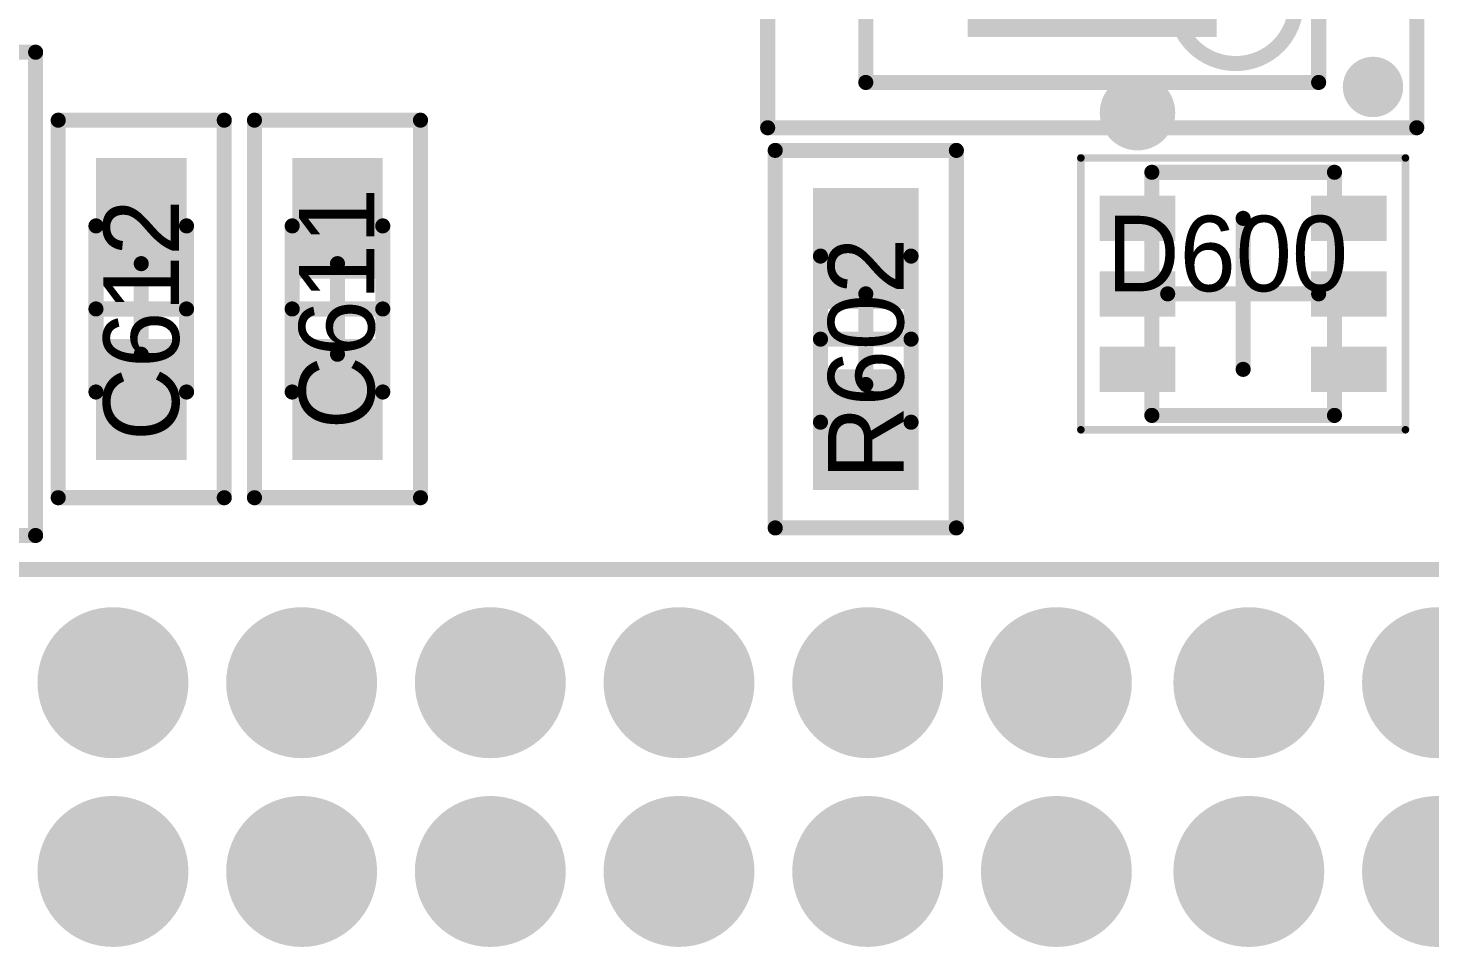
# Model space of a CAD drawing. Header units: millimetres. Extents: x 33.3 to 111.9, y 29.8 to 74.8.
# Drawn here: x 41.32 to 50.6, y 36.37 to 42.46 of the extents above; entities that cross this region are included whole.
import ezdxf

# ---------------------------------------------------------------- set-up
doc = ezdxf.new("R2010")
doc.units = ezdxf.units.MM
for name, color, linetype in [('BottomLayer', 5, 'Continuous'), ('Mechanical13', 56, 'Continuous'), ('Mechanical15', 56, 'Continuous'), ('Mechanical17', 56, 'Continuous'), ('MidLayer1', 16, 'Continuous'), ('MidLayer2', 76, 'Continuous'), ('MidLayer3', 90, 'Continuous'), ('MidLayer4', 156, 'Continuous'), ('MidLayer5', 130, 'Continuous'), ('MidLayer6', 216, 'Continuous'), ('MidLayer7', 6, 'Continuous'), ('MidLayer8', 54, 'Continuous'), ('PadHoleLayer', 156, 'Continuous'), ('TopLayer', 1, 'Continuous'), ('TopOverlay', 2, 'Continuous'), ('TopPaste', 8, 'Continuous')]:
    doc.layers.add(name, color=color, linetype=linetype)

# ---------------------------------------------------------------- blocks, each defined once
blk = doc.blocks.new('DFN8_3_3_0_5__N_10')
at = {"layer": 'Mechanical13', "const_width": 0.1}
for points in [[(1.5, 1.5), (-1.5, 1.5)], [(-1.5, 1.5), (-1.5, -1.5)], [(1.5, 1.5), (1.5, -1.5)], [(1.5, -1.5), (-1.5, -1.5)]]:
    blk.add_lwpolyline(points, dxfattribs=at)
at = {"layer": 'Mechanical13'}
for points, const_width in [([(-1.525, 1.5, 1), (-1.475, 1.5, 1)], 0.05), ([(-1.525, 1.5, 1), (-1.475, 1.5, 1)], 0.05), ([(1.475, 1.5, 1), (1.525, 1.5, 1)], 0.05), ([(1.475, 1.5, 1), (1.525, 1.5, 1)], 0.05), ([(-0.55, 0.975, 1), (-1.35, 0.975, 1)], 0.1), ([(-1.375, 0.975, 1), (-1.325, 0.975, 1)], 0.05), ([(-0.575, 0.975, 1), (-0.525, 0.975, 1)], 0.05), ([(-1.525, -1.5, 1), (-1.475, -1.5, 1)], 0.05), ([(-1.525, -1.5, 1), (-1.475, -1.5, 1)], 0.05), ([(1.475, -1.5, 1), (1.525, -1.5, 1)], 0.05), ([(1.475, -1.5, 1), (1.525, -1.5, 1)], 0.05)]:
    blk.add_lwpolyline(points, format="xyb", close=True, dxfattribs=dict(at, const_width=const_width))
at = {"layer": 'Mechanical15', "const_width": 0.1}
for points in [[(2.15, 1.8), (-2.15, 1.8)], [(-2.15, 1.8), (-2.15, -1.8)], [(2.15, 1.8), (2.15, -1.8)], [(2.15, -1.8), (-2.15, -1.8)]]:
    blk.add_lwpolyline(points, dxfattribs=at)
at = {"layer": 'Mechanical15', "const_width": 0.05}
for points in [[(-2.175, 1.8, 1), (-2.125, 1.8, 1)], [(-2.175, 1.8, 1), (-2.125, 1.8, 1)], [(2.125, 1.8, 1), (2.175, 1.8, 1)], [(2.125, 1.8, 1), (2.175, 1.8, 1)], [(-2.175, -1.8, 1), (-2.125, -1.8, 1)], [(-2.175, -1.8, 1), (-2.125, -1.8, 1)], [(2.125, -1.8, 1), (2.175, -1.8, 1)], [(2.125, -1.8, 1), (2.175, -1.8, 1)]]:
    blk.add_lwpolyline(points, format="xyb", close=True, dxfattribs=at)
at = {"layer": 'Mechanical17', "const_width": 0.05}
for points in [[(0, 0.5), (0, -0.5)], [(0.5, 0), (-0.5, 0)]]:
    blk.add_lwpolyline(points, dxfattribs=at)
at = {"layer": 'Mechanical17', "const_width": 0.025}
for points in [[(-0.0125, 0.5, 1), (0.0125, 0.5, 1)], [(-0.5125, 0, 1), (-0.4875, 0, 1)], [(0.4875, 0, 1), (0.5125, 0, 1)], [(-0.0125, -0.5, 1), (0.0125, -0.5, 1)]]:
    blk.add_lwpolyline(points, format="xyb", close=True, dxfattribs=at)
at = {"layer": 'TopLayer', "const_width": 0.075}
for points in [[(-1.8625, 0.825, 1), (-1.7875, 0.825, 1)], [(-1.2125, 0.825, 1), (-1.1375, 0.825, 1)], [(1.1375, 0.825, 1), (1.2125, 0.825, 1)], [(1.7875, 0.825, 1), (1.8625, 0.825, 1)], [(-1.8625, 0.675, 1), (-1.7875, 0.675, 1)], [(-1.2125, 0.675, 1), (-1.1375, 0.675, 1)], [(1.1375, 0.675, 1), (1.2125, 0.675, 1)], [(1.7875, 0.675, 1), (1.8625, 0.675, 1)], [(-1.8625, 0.325, 1), (-1.7875, 0.325, 1)], [(-1.2125, 0.325, 1), (-1.1375, 0.325, 1)], [(1.1375, 0.325, 1), (1.2125, 0.325, 1)], [(1.7875, 0.325, 1), (1.8625, 0.325, 1)], [(-1.8625, 0.175, 1), (-1.7875, 0.175, 1)], [(-1.2125, 0.175, 1), (-1.1375, 0.175, 1)], [(1.1375, 0.175, 1), (1.2125, 0.175, 1)], [(1.7875, 0.175, 1), (1.8625, 0.175, 1)], [(-1.8625, -0.175, 1), (-1.7875, -0.175, 1)], [(-1.2125, -0.175, 1), (-1.1375, -0.175, 1)], [(1.1375, -0.175, 1), (1.2125, -0.175, 1)], [(1.7875, -0.175, 1), (1.8625, -0.175, 1)], [(-1.8625, -0.325, 1), (-1.7875, -0.325, 1)], [(-1.2125, -0.325, 1), (-1.1375, -0.325, 1)], [(1.1375, -0.325, 1), (1.2125, -0.325, 1)], [(1.7875, -0.325, 1), (1.8625, -0.325, 1)], [(-1.8625, -0.675, 1), (-1.7875, -0.675, 1)], [(-1.2125, -0.675, 1), (-1.1375, -0.675, 1)], [(1.1375, -0.675, 1), (1.2125, -0.675, 1)], [(1.7875, -0.675, 1), (1.8625, -0.675, 1)], [(-1.8625, -0.825, 1), (-1.7875, -0.825, 1)], [(-1.2125, -0.825, 1), (-1.1375, -0.825, 1)], [(1.1375, -0.825, 1), (1.2125, -0.825, 1)], [(1.7875, -0.825, 1), (1.8625, -0.825, 1)]]:
    blk.add_lwpolyline(points, format="xyb", close=True, dxfattribs=at)
at = {"layer": 'TopLayer'}
for points in [[(-0.825, -1.2), (0.825, -1.2), (-0.825, 1.2), (0.825, 1.2)], [(-1.175, 0.6), (-1.175, 0.9), (-1.825, 0.6), (-1.825, 0.9)], [(1.825, 0.6), (1.825, 0.9), (1.175, 0.6), (1.175, 0.9)], [(-1.1, 0.675), (-1.1, 0.825), (-1.9, 0.675), (-1.9, 0.825)], [(1.9, 0.675), (1.9, 0.825), (1.1, 0.675), (1.1, 0.825)], [(-1.175, 0.1), (-1.175, 0.4), (-1.825, 0.1), (-1.825, 0.4)], [(1.825, 0.1), (1.825, 0.4), (1.175, 0.1), (1.175, 0.4)], [(-1.1, 0.175), (-1.1, 0.325), (-1.9, 0.175), (-1.9, 0.325)], [(1.9, 0.175), (1.9, 0.325), (1.1, 0.175), (1.1, 0.325)], [(-1.1, -0.325), (-1.1, -0.175), (-1.9, -0.325), (-1.9, -0.175)], [(-1.175, -0.4), (-1.175, -0.1), (-1.825, -0.4), (-1.825, -0.1)], [(1.9, -0.325), (1.9, -0.175), (1.1, -0.325), (1.1, -0.175)], [(1.825, -0.4), (1.825, -0.1), (1.175, -0.4), (1.175, -0.1)], [(-1.175, -0.9), (-1.175, -0.6), (-1.825, -0.9), (-1.825, -0.6)], [(1.825, -0.9), (1.825, -0.6), (1.175, -0.9), (1.175, -0.6)], [(-1.1, -0.825), (-1.1, -0.675), (-1.9, -0.825), (-1.9, -0.675)], [(1.9, -0.825), (1.9, -0.675), (1.1, -0.825), (1.1, -0.675)]]:
    blk.add_solid(points, dxfattribs=at)
at = {"layer": 'TopOverlay'}
for points, const_width in [([(-1.76, 1.53, 1), (-1.96, 1.53, 1)], 0.2), ([(-2.01, 1.53, 1), (-1.91, 1.53, 1)], 0.1), ([(-1.81, 1.53, 1), (-1.71, 1.53, 1)], 0.1)]:
    blk.add_lwpolyline(points, format="xyb", close=True, dxfattribs=dict(at, const_width=const_width))
at = {"layer": 'TopPaste', "const_width": 0.075}
for points in [[(-1.8625, 0.825, 1), (-1.7875, 0.825, 1)], [(-1.2125, 0.825, 1), (-1.1375, 0.825, 1)], [(1.1375, 0.825, 1), (1.2125, 0.825, 1)], [(1.7875, 0.825, 1), (1.8625, 0.825, 1)], [(-1.8625, 0.675, 1), (-1.7875, 0.675, 1)], [(-1.2125, 0.675, 1), (-1.1375, 0.675, 1)], [(1.1375, 0.675, 1), (1.2125, 0.675, 1)], [(1.7875, 0.675, 1), (1.8625, 0.675, 1)], [(-1.8625, 0.325, 1), (-1.7875, 0.325, 1)], [(-1.2125, 0.325, 1), (-1.1375, 0.325, 1)], [(1.1375, 0.325, 1), (1.2125, 0.325, 1)], [(1.7875, 0.325, 1), (1.8625, 0.325, 1)], [(-1.8625, 0.175, 1), (-1.7875, 0.175, 1)], [(-1.2125, 0.175, 1), (-1.1375, 0.175, 1)], [(1.1375, 0.175, 1), (1.2125, 0.175, 1)], [(1.7875, 0.175, 1), (1.8625, 0.175, 1)], [(-1.8625, -0.175, 1), (-1.7875, -0.175, 1)], [(-1.2125, -0.175, 1), (-1.1375, -0.175, 1)], [(1.1375, -0.175, 1), (1.2125, -0.175, 1)], [(1.7875, -0.175, 1), (1.8625, -0.175, 1)], [(-1.8625, -0.325, 1), (-1.7875, -0.325, 1)], [(-1.2125, -0.325, 1), (-1.1375, -0.325, 1)], [(1.1375, -0.325, 1), (1.2125, -0.325, 1)], [(1.7875, -0.325, 1), (1.8625, -0.325, 1)], [(-1.8625, -0.675, 1), (-1.7875, -0.675, 1)], [(-1.2125, -0.675, 1), (-1.1375, -0.675, 1)], [(1.1375, -0.675, 1), (1.2125, -0.675, 1)], [(1.7875, -0.675, 1), (1.8625, -0.675, 1)], [(-1.8625, -0.825, 1), (-1.7875, -0.825, 1)], [(-1.2125, -0.825, 1), (-1.1375, -0.825, 1)], [(1.1375, -0.825, 1), (1.2125, -0.825, 1)], [(1.7875, -0.825, 1), (1.8625, -0.825, 1)]]:
    blk.add_lwpolyline(points, format="xyb", close=True, dxfattribs=at)
at = {"layer": 'TopPaste'}
for points in [[(-0.825, -1.2), (0.825, -1.2), (-0.825, 1.2), (0.825, 1.2)], [(-1.175, 0.6), (-1.175, 0.9), (-1.825, 0.6), (-1.825, 0.9)], [(1.825, 0.6), (1.825, 0.9), (1.175, 0.6), (1.175, 0.9)], [(-1.1, 0.675), (-1.1, 0.825), (-1.9, 0.675), (-1.9, 0.825)], [(1.9, 0.675), (1.9, 0.825), (1.1, 0.675), (1.1, 0.825)], [(-1.175, 0.1), (-1.175, 0.4), (-1.825, 0.1), (-1.825, 0.4)], [(1.825, 0.1), (1.825, 0.4), (1.175, 0.1), (1.175, 0.4)], [(-1.1, 0.175), (-1.1, 0.325), (-1.9, 0.175), (-1.9, 0.325)], [(1.9, 0.175), (1.9, 0.325), (1.1, 0.175), (1.1, 0.325)], [(-1.1, -0.325), (-1.1, -0.175), (-1.9, -0.325), (-1.9, -0.175)], [(-1.175, -0.4), (-1.175, -0.1), (-1.825, -0.4), (-1.825, -0.1)], [(1.9, -0.325), (1.9, -0.175), (1.1, -0.325), (1.1, -0.175)], [(1.825, -0.4), (1.825, -0.1), (1.175, -0.4), (1.175, -0.1)], [(-1.175, -0.9), (-1.175, -0.6), (-1.825, -0.9), (-1.825, -0.6)], [(1.825, -0.9), (1.825, -0.6), (1.175, -0.9), (1.175, -0.6)], [(-1.1, -0.825), (-1.1, -0.675), (-1.9, -0.825), (-1.9, -0.675)], [(1.9, -0.825), (1.9, -0.675), (1.1, -0.825), (1.1, -0.675)]]:
    blk.add_solid(points, dxfattribs=at)
blk = doc.blocks.new('RESC0402_1005__N_79')
at = {"layer": 'Mechanical13', "const_width": 0.1}
for points in [[(-0.55, 0.3), (0.55, 0.3)], [(-0.55, 0.3), (-0.55, -0.3)], [(0.55, 0.3), (0.55, -0.3)], [(-0.55, -0.3), (0.55, -0.3)]]:
    blk.add_lwpolyline(points, dxfattribs=at)
at = {"layer": 'Mechanical13', "const_width": 0.05}
for points in [[(-0.575, 0.3, 1), (-0.525, 0.3, 1)], [(-0.575, 0.3, 1), (-0.525, 0.3, 1)], [(0.525, 0.3, 1), (0.575, 0.3, 1)], [(0.525, 0.3, 1), (0.575, 0.3, 1)], [(-0.575, -0.3, 1), (-0.525, -0.3, 1)], [(-0.575, -0.3, 1), (-0.525, -0.3, 1)], [(0.525, -0.3, 1), (0.575, -0.3, 1)], [(0.525, -0.3, 1), (0.575, -0.3, 1)]]:
    blk.add_lwpolyline(points, format="xyb", close=True, dxfattribs=at)
at = {"layer": 'Mechanical15', "const_width": 0.1}
for points in [[(-1.25, 0.6), (1.25, 0.6)], [(-1.25, 0.6), (-1.25, -0.6)], [(1.25, 0.6), (1.25, -0.6)], [(-1.25, -0.6), (1.25, -0.6)]]:
    blk.add_lwpolyline(points, dxfattribs=at)
at = {"layer": 'Mechanical15', "const_width": 0.05}
for points in [[(-1.275, 0.6, 1), (-1.225, 0.6, 1)], [(-1.275, 0.6, 1), (-1.225, 0.6, 1)], [(1.225, 0.6, 1), (1.275, 0.6, 1)], [(1.225, 0.6, 1), (1.275, 0.6, 1)], [(-1.275, -0.6, 1), (-1.225, -0.6, 1)], [(-1.275, -0.6, 1), (-1.225, -0.6, 1)], [(1.225, -0.6, 1), (1.275, -0.6, 1)], [(1.225, -0.6, 1), (1.275, -0.6, 1)]]:
    blk.add_lwpolyline(points, format="xyb", close=True, dxfattribs=at)
at = {"layer": 'Mechanical17', "const_width": 0.1}
for points in [[(0, 0.3), (0, -0.3)], [(-0.3, 0), (0.3, 0)]]:
    blk.add_lwpolyline(points, dxfattribs=at)
at = {"layer": 'Mechanical17', "const_width": 0.05}
for points in [[(-0.025, 0.3, 1), (0.025, 0.3, 1)], [(-0.325, 0, 1), (-0.275, 0, 1)], [(0.275, 0, 1), (0.325, 0, 1)], [(-0.025, -0.3, 1), (0.025, -0.3, 1)]]:
    blk.add_lwpolyline(points, format="xyb", close=True, dxfattribs=at)
at = {"layer": 'TopLayer'}
for points in [[(-0.2, -0.35), (-0.2, 0.35), (-1, -0.35), (-1, 0.35)], [(1, -0.35), (1, 0.35), (0.2, -0.35), (0.2, 0.35)]]:
    blk.add_solid(points, dxfattribs=at)
at = {"layer": 'TopPaste'}
for points in [[(-0.2, -0.35), (-0.2, 0.35), (-1, -0.35), (-1, 0.35)], [(1, -0.35), (1, 0.35), (0.2, -0.35), (0.2, 0.35)]]:
    blk.add_solid(points, dxfattribs=at)
blk = doc.blocks.new('RESC0603_1608__N_80')
at = {"layer": 'Mechanical13'}
for points, const_width in [([(-1.04, 0.44), (-0.84, 0.44)], 0.2), ([(-1.04, 0.44), (-1.04, -0.44)], 0.2), ([(-0.94, 0.4395), (0.8405, 0.4395)], 0.1), ([(-0.94, 0.4395), (-0.889, -0.44)], 0.1), ([(-0.84, 0.44), (-0.84, -0.44)], 0.2), ([(0.84, 0.44), (1.04, 0.44)], 0.2), ([(0.84, 0.44), (0.84, -0.44)], 0.2), ([(0.94, 0.4395), (0.94, -0.4395)], 0.1), ([(1.04, 0.44), (1.04, -0.44)], 0.2), ([(-1.04, -0.44), (-0.84, -0.44)], 0.2), ([(0.84, -0.44), (1.04, -0.44)], 0.2), ([(0.94, -0.4395), (-0.889, -0.44)], 0.1)]:
    blk.add_lwpolyline(points, dxfattribs=dict(at, const_width=const_width))
for points, const_width in [([(-1.09, 0.44, 1), (-0.99, 0.44, 1)], 0.1), ([(-1.09, 0.44, 1), (-0.99, 0.44, 1)], 0.1), ([(-0.965, 0.4395, 1), (-0.915, 0.4395, 1)], 0.05), ([(-0.965, 0.4395, 1), (-0.915, 0.4395, 1)], 0.05), ([(-0.89, 0.44, 1), (-0.79, 0.44, 1)], 0.1), ([(-0.89, 0.44, 1), (-0.79, 0.44, 1)], 0.1), ([(0.79, 0.44, 1), (0.89, 0.44, 1)], 0.1), ([(0.79, 0.44, 1), (0.89, 0.44, 1)], 0.1), ([(0.8155, 0.4395, 1), (0.8655, 0.4395, 1)], 0.05), ([(0.915, 0.4395, 1), (0.965, 0.4395, 1)], 0.05), ([(0.99, 0.44, 1), (1.09, 0.44, 1)], 0.1), ([(0.99, 0.44, 1), (1.09, 0.44, 1)], 0.1), ([(-1.09, -0.44, 1), (-0.99, -0.44, 1)], 0.1), ([(-1.09, -0.44, 1), (-0.99, -0.44, 1)], 0.1), ([(-0.89, -0.44, 1), (-0.79, -0.44, 1)], 0.1), ([(-0.89, -0.44, 1), (-0.79, -0.44, 1)], 0.1), ([(0.79, -0.44, 1), (0.89, -0.44, 1)], 0.1), ([(0.79, -0.44, 1), (0.89, -0.44, 1)], 0.1), ([(0.99, -0.44, 1), (1.09, -0.44, 1)], 0.1), ([(0.99, -0.44, 1), (1.09, -0.44, 1)], 0.1), ([(-0.914, -0.44, 1), (-0.864, -0.44, 1)], 0.05), ([(-0.914, -0.44, 1), (-0.864, -0.44, 1)], 0.05), ([(0.915, -0.4395, 1), (0.965, -0.4395, 1)], 0.05), ([(0.915, -0.4395, 1), (0.965, -0.4395, 1)], 0.05)]:
    blk.add_lwpolyline(points, format="xyb", close=True, dxfattribs=dict(at, const_width=const_width))
at = {"layer": 'Mechanical15', "const_width": 0.1}
for points in [[(-1.6002, 0.8001), (-1.6002, -0.8001)], [(-1.6002, 0.8001), (1.6002, 0.8001)], [(1.6002, 0.8001), (1.6002, -0.8001)], [(-1.6002, -0.8001), (1.6002, -0.8001)]]:
    blk.add_lwpolyline(points, dxfattribs=at)
at = {"layer": 'Mechanical15', "const_width": 0.05}
for points in [[(-1.6252, 0.8001, 1), (-1.5752, 0.8001, 1)], [(-1.6252, 0.8001, 1), (-1.5752, 0.8001, 1)], [(1.5752, 0.8001, 1), (1.6252, 0.8001, 1)], [(1.5752, 0.8001, 1), (1.6252, 0.8001, 1)], [(-1.6252, -0.8001, 1), (-1.5752, -0.8001, 1)], [(-1.6252, -0.8001, 1), (-1.5752, -0.8001, 1)], [(1.5752, -0.8001, 1), (1.6252, -0.8001, 1)], [(1.5752, -0.8001, 1), (1.6252, -0.8001, 1)]]:
    blk.add_lwpolyline(points, format="xyb", close=True, dxfattribs=at)
at = {"layer": 'Mechanical17', "const_width": 0.1}
for points in [[(0, 0.254), (-0.0001, -0.0001)], [(-0.254, 0), (-0.0001, -0.0001)], [(0.254, 0), (-0.0001, -0.0001)], [(-0.0001, -0.0001), (0, -0.254)]]:
    blk.add_lwpolyline(points, dxfattribs=at)
at = {"layer": 'Mechanical17', "const_width": 0.05}
for points in [[(-0.025, 0.254, 1), (0.025, 0.254, 1)], [(-0.279, 0, 1), (-0.229, 0, 1)], [(-0.0251, -0.0001, 1), (0.0249, -0.0001, 1)], [(-0.0251, -0.0001, 1), (0.0249, -0.0001, 1)], [(-0.0251, -0.0001, 1), (0.0249, -0.0001, 1)], [(-0.0251, -0.0001, 1), (0.0249, -0.0001, 1)], [(0.229, 0, 1), (0.279, 0, 1)], [(-0.025, -0.254, 1), (0.025, -0.254, 1)]]:
    blk.add_lwpolyline(points, format="xyb", close=True, dxfattribs=at)
at = {"layer": 'TopLayer'}
for points in [[(-1.3501, -0.55), (-0.3501, -0.55), (-1.3501, 0.55), (-0.3501, 0.55)], [(0.3499, -0.55), (1.3499, -0.55), (0.3499, 0.55), (1.3499, 0.55)]]:
    blk.add_solid(points, dxfattribs=at)
at = {"layer": 'TopPaste'}
for points in [[(-1.3501, -0.55), (-0.3501, -0.55), (-1.3501, 0.55), (-0.3501, 0.55)], [(0.3499, -0.55), (1.3499, -0.55), (0.3499, 0.55), (1.3499, 0.55)]]:
    blk.add_solid(points, dxfattribs=at)
blk = doc.blocks.new('HARWIN_G125_MH12005L1R_217')
at = {"layer": 'BottomLayer', "const_width": 0.5}
for points in [[(-4.6375, 1.725, 1), (-4.1375, 1.725, 1)], [(-3.3875, 1.725, 1), (-2.8875, 1.725, 1)], [(-2.1375, 1.725, 1), (-1.6375, 1.725, 1)], [(-0.8875, 1.725, 1), (-0.3875, 1.725, 1)], [(0.3625, 1.725, 1), (0.8625, 1.725, 1)], [(1.6125, 1.725, 1), (2.1125, 1.725, 1)], [(2.8875, 1.725, 1), (3.3875, 1.725, 1)], [(4.1375, 1.725, 1), (4.6375, 1.725, 1)], [(-4.6375, 0.475, 1), (-4.1375, 0.475, 1)], [(-3.3875, 0.475, 1), (-2.8875, 0.475, 1)], [(-2.1375, 0.475, 1), (-1.6375, 0.475, 1)], [(-0.8875, 0.475, 1), (-0.3875, 0.475, 1)], [(0.3625, 0.475, 1), (0.8625, 0.475, 1)], [(1.6125, 0.475, 1), (2.1125, 0.475, 1)], [(2.8875, 0.475, 1), (3.3875, 0.475, 1)], [(4.1375, 0.475, 1), (4.6375, 0.475, 1)]]:
    blk.add_lwpolyline(points, format="xyb", close=True, dxfattribs=at)
at = {"layer": 'Mechanical15', "const_width": 0.1}
blk.add_lwpolyline([(-8.7875, 2.475), (8.7625, 2.475)], dxfattribs=at)
at = {"layer": 'MidLayer1', "const_width": 0.375}
for points in [[(-4.575, 1.725, 1), (-4.2, 1.725, 1)], [(-3.325, 1.725, 1), (-2.95, 1.725, 1)], [(-2.075, 1.725, 1), (-1.7, 1.725, 1)], [(-0.825, 1.725, 1), (-0.45, 1.725, 1)], [(0.425, 1.725, 1), (0.8, 1.725, 1)], [(1.675, 1.725, 1), (2.05, 1.725, 1)], [(2.95, 1.725, 1), (3.325, 1.725, 1)], [(4.2, 1.725, 1), (4.575, 1.725, 1)], [(-4.575, 0.475, 1), (-4.2, 0.475, 1)], [(-3.325, 0.475, 1), (-2.95, 0.475, 1)], [(-2.075, 0.475, 1), (-1.7, 0.475, 1)], [(-0.825, 0.475, 1), (-0.45, 0.475, 1)], [(0.425, 0.475, 1), (0.8, 0.475, 1)], [(1.675, 0.475, 1), (2.05, 0.475, 1)], [(2.95, 0.475, 1), (3.325, 0.475, 1)], [(4.2, 0.475, 1), (4.575, 0.475, 1)]]:
    blk.add_lwpolyline(points, format="xyb", close=True, dxfattribs=at)
at = {"layer": 'MidLayer2', "const_width": 0.375}
for points in [[(-4.575, 1.725, 1), (-4.2, 1.725, 1)], [(-3.325, 1.725, 1), (-2.95, 1.725, 1)], [(-2.075, 1.725, 1), (-1.7, 1.725, 1)], [(-0.825, 1.725, 1), (-0.45, 1.725, 1)], [(0.425, 1.725, 1), (0.8, 1.725, 1)], [(1.675, 1.725, 1), (2.05, 1.725, 1)], [(2.95, 1.725, 1), (3.325, 1.725, 1)], [(4.2, 1.725, 1), (4.575, 1.725, 1)], [(-4.575, 0.475, 1), (-4.2, 0.475, 1)], [(-3.325, 0.475, 1), (-2.95, 0.475, 1)], [(-2.075, 0.475, 1), (-1.7, 0.475, 1)], [(-0.825, 0.475, 1), (-0.45, 0.475, 1)], [(0.425, 0.475, 1), (0.8, 0.475, 1)], [(1.675, 0.475, 1), (2.05, 0.475, 1)], [(2.95, 0.475, 1), (3.325, 0.475, 1)], [(4.2, 0.475, 1), (4.575, 0.475, 1)]]:
    blk.add_lwpolyline(points, format="xyb", close=True, dxfattribs=at)
at = {"layer": 'MidLayer3', "const_width": 0.375}
for points in [[(-4.575, 1.725, 1), (-4.2, 1.725, 1)], [(-3.325, 1.725, 1), (-2.95, 1.725, 1)], [(-2.075, 1.725, 1), (-1.7, 1.725, 1)], [(-0.825, 1.725, 1), (-0.45, 1.725, 1)], [(0.425, 1.725, 1), (0.8, 1.725, 1)], [(1.675, 1.725, 1), (2.05, 1.725, 1)], [(2.95, 1.725, 1), (3.325, 1.725, 1)], [(4.2, 1.725, 1), (4.575, 1.725, 1)], [(-4.575, 0.475, 1), (-4.2, 0.475, 1)], [(-3.325, 0.475, 1), (-2.95, 0.475, 1)], [(-2.075, 0.475, 1), (-1.7, 0.475, 1)], [(-0.825, 0.475, 1), (-0.45, 0.475, 1)], [(0.425, 0.475, 1), (0.8, 0.475, 1)], [(1.675, 0.475, 1), (2.05, 0.475, 1)], [(2.95, 0.475, 1), (3.325, 0.475, 1)], [(4.2, 0.475, 1), (4.575, 0.475, 1)]]:
    blk.add_lwpolyline(points, format="xyb", close=True, dxfattribs=at)
at = {"layer": 'MidLayer4', "const_width": 0.375}
for points in [[(-4.575, 1.725, 1), (-4.2, 1.725, 1)], [(-3.325, 1.725, 1), (-2.95, 1.725, 1)], [(-2.075, 1.725, 1), (-1.7, 1.725, 1)], [(-0.825, 1.725, 1), (-0.45, 1.725, 1)], [(0.425, 1.725, 1), (0.8, 1.725, 1)], [(1.675, 1.725, 1), (2.05, 1.725, 1)], [(2.95, 1.725, 1), (3.325, 1.725, 1)], [(4.2, 1.725, 1), (4.575, 1.725, 1)], [(-4.575, 0.475, 1), (-4.2, 0.475, 1)], [(-3.325, 0.475, 1), (-2.95, 0.475, 1)], [(-2.075, 0.475, 1), (-1.7, 0.475, 1)], [(-0.825, 0.475, 1), (-0.45, 0.475, 1)], [(0.425, 0.475, 1), (0.8, 0.475, 1)], [(1.675, 0.475, 1), (2.05, 0.475, 1)], [(2.95, 0.475, 1), (3.325, 0.475, 1)], [(4.2, 0.475, 1), (4.575, 0.475, 1)]]:
    blk.add_lwpolyline(points, format="xyb", close=True, dxfattribs=at)
at = {"layer": 'MidLayer5', "const_width": 0.375}
for points in [[(-4.575, 1.725, 1), (-4.2, 1.725, 1)], [(-3.325, 1.725, 1), (-2.95, 1.725, 1)], [(-2.075, 1.725, 1), (-1.7, 1.725, 1)], [(-0.825, 1.725, 1), (-0.45, 1.725, 1)], [(0.425, 1.725, 1), (0.8, 1.725, 1)], [(1.675, 1.725, 1), (2.05, 1.725, 1)], [(2.95, 1.725, 1), (3.325, 1.725, 1)], [(4.2, 1.725, 1), (4.575, 1.725, 1)], [(-4.575, 0.475, 1), (-4.2, 0.475, 1)], [(-3.325, 0.475, 1), (-2.95, 0.475, 1)], [(-2.075, 0.475, 1), (-1.7, 0.475, 1)], [(-0.825, 0.475, 1), (-0.45, 0.475, 1)], [(0.425, 0.475, 1), (0.8, 0.475, 1)], [(1.675, 0.475, 1), (2.05, 0.475, 1)], [(2.95, 0.475, 1), (3.325, 0.475, 1)], [(4.2, 0.475, 1), (4.575, 0.475, 1)]]:
    blk.add_lwpolyline(points, format="xyb", close=True, dxfattribs=at)
at = {"layer": 'MidLayer6', "const_width": 0.375}
for points in [[(-4.575, 1.725, 1), (-4.2, 1.725, 1)], [(-3.325, 1.725, 1), (-2.95, 1.725, 1)], [(-2.075, 1.725, 1), (-1.7, 1.725, 1)], [(-0.825, 1.725, 1), (-0.45, 1.725, 1)], [(0.425, 1.725, 1), (0.8, 1.725, 1)], [(1.675, 1.725, 1), (2.05, 1.725, 1)], [(2.95, 1.725, 1), (3.325, 1.725, 1)], [(4.2, 1.725, 1), (4.575, 1.725, 1)], [(-4.575, 0.475, 1), (-4.2, 0.475, 1)], [(-3.325, 0.475, 1), (-2.95, 0.475, 1)], [(-2.075, 0.475, 1), (-1.7, 0.475, 1)], [(-0.825, 0.475, 1), (-0.45, 0.475, 1)], [(0.425, 0.475, 1), (0.8, 0.475, 1)], [(1.675, 0.475, 1), (2.05, 0.475, 1)], [(2.95, 0.475, 1), (3.325, 0.475, 1)], [(4.2, 0.475, 1), (4.575, 0.475, 1)]]:
    blk.add_lwpolyline(points, format="xyb", close=True, dxfattribs=at)
at = {"layer": 'MidLayer7', "const_width": 0.375}
for points in [[(-4.575, 1.725, 1), (-4.2, 1.725, 1)], [(-3.325, 1.725, 1), (-2.95, 1.725, 1)], [(-2.075, 1.725, 1), (-1.7, 1.725, 1)], [(-0.825, 1.725, 1), (-0.45, 1.725, 1)], [(0.425, 1.725, 1), (0.8, 1.725, 1)], [(1.675, 1.725, 1), (2.05, 1.725, 1)], [(2.95, 1.725, 1), (3.325, 1.725, 1)], [(4.2, 1.725, 1), (4.575, 1.725, 1)], [(-4.575, 0.475, 1), (-4.2, 0.475, 1)], [(-3.325, 0.475, 1), (-2.95, 0.475, 1)], [(-2.075, 0.475, 1), (-1.7, 0.475, 1)], [(-0.825, 0.475, 1), (-0.45, 0.475, 1)], [(0.425, 0.475, 1), (0.8, 0.475, 1)], [(1.675, 0.475, 1), (2.05, 0.475, 1)], [(2.95, 0.475, 1), (3.325, 0.475, 1)], [(4.2, 0.475, 1), (4.575, 0.475, 1)]]:
    blk.add_lwpolyline(points, format="xyb", close=True, dxfattribs=at)
at = {"layer": 'MidLayer8', "const_width": 0.375}
for points in [[(-4.575, 1.725, 1), (-4.2, 1.725, 1)], [(-3.325, 1.725, 1), (-2.95, 1.725, 1)], [(-2.075, 1.725, 1), (-1.7, 1.725, 1)], [(-0.825, 1.725, 1), (-0.45, 1.725, 1)], [(0.425, 1.725, 1), (0.8, 1.725, 1)], [(1.675, 1.725, 1), (2.05, 1.725, 1)], [(2.95, 1.725, 1), (3.325, 1.725, 1)], [(4.2, 1.725, 1), (4.575, 1.725, 1)], [(-4.575, 0.475, 1), (-4.2, 0.475, 1)], [(-3.325, 0.475, 1), (-2.95, 0.475, 1)], [(-2.075, 0.475, 1), (-1.7, 0.475, 1)], [(-0.825, 0.475, 1), (-0.45, 0.475, 1)], [(0.425, 0.475, 1), (0.8, 0.475, 1)], [(1.675, 0.475, 1), (2.05, 0.475, 1)], [(2.95, 0.475, 1), (3.325, 0.475, 1)], [(4.2, 0.475, 1), (4.575, 0.475, 1)]]:
    blk.add_lwpolyline(points, format="xyb", close=True, dxfattribs=at)
at = {"layer": 'PadHoleLayer', "const_width": 0.275}
for points in [[(-4.525, 1.725, 1), (-4.25, 1.725, 1)], [(-3.275, 1.725, 1), (-3, 1.725, 1)], [(-2.025, 1.725, 1), (-1.75, 1.725, 1)], [(-0.775, 1.725, 1), (-0.5, 1.725, 1)], [(0.475, 1.725, 1), (0.75, 1.725, 1)], [(1.725, 1.725, 1), (2, 1.725, 1)], [(3, 1.725, 1), (3.275, 1.725, 1)], [(4.25, 1.725, 1), (4.525, 1.725, 1)], [(-4.525, 0.475, 1), (-4.25, 0.475, 1)], [(-3.275, 0.475, 1), (-3, 0.475, 1)], [(-2.025, 0.475, 1), (-1.75, 0.475, 1)], [(-0.775, 0.475, 1), (-0.5, 0.475, 1)], [(0.475, 0.475, 1), (0.75, 0.475, 1)], [(1.725, 0.475, 1), (2, 0.475, 1)], [(3, 0.475, 1), (3.275, 0.475, 1)], [(4.25, 0.475, 1), (4.525, 0.475, 1)]]:
    blk.add_lwpolyline(points, format="xyb", close=True, dxfattribs=at)
at = {"layer": 'TopLayer', "const_width": 0.5}
for points in [[(-4.6375, 1.725, 1), (-4.1375, 1.725, 1)], [(-3.3875, 1.725, 1), (-2.8875, 1.725, 1)], [(-2.1375, 1.725, 1), (-1.6375, 1.725, 1)], [(-0.8875, 1.725, 1), (-0.3875, 1.725, 1)], [(0.3625, 1.725, 1), (0.8625, 1.725, 1)], [(1.6125, 1.725, 1), (2.1125, 1.725, 1)], [(2.8875, 1.725, 1), (3.3875, 1.725, 1)], [(4.1375, 1.725, 1), (4.6375, 1.725, 1)], [(-4.6375, 0.475, 1), (-4.1375, 0.475, 1)], [(-3.3875, 0.475, 1), (-2.8875, 0.475, 1)], [(-2.1375, 0.475, 1), (-1.6375, 0.475, 1)], [(-0.8875, 0.475, 1), (-0.3875, 0.475, 1)], [(0.3625, 0.475, 1), (0.8625, 0.475, 1)], [(1.6125, 0.475, 1), (2.1125, 0.475, 1)], [(2.8875, 0.475, 1), (3.3875, 0.475, 1)], [(4.1375, 0.475, 1), (4.6375, 0.475, 1)]]:
    blk.add_lwpolyline(points, format="xyb", close=True, dxfattribs=at)
blk = doc.blocks.new('SOTFL50P160X60_6L_221')
at = {"layer": 'Mechanical13', "const_width": 0.1}
for points in [[(-0.605, -0.805), (-0.605, 0.805)], [(-0.605, 0.805), (0.605, 0.805)], [(0.605, -0.805), (0.605, 0.805)], [(-0.605, -0.805), (0.605, -0.805)]]:
    blk.add_lwpolyline(points, dxfattribs=at)
at = {"layer": 'Mechanical13', "const_width": 0.05}
for points in [[(-0.63, 0.805, 1), (-0.58, 0.805, 1)], [(-0.63, 0.805, 1), (-0.58, 0.805, 1)], [(0.58, 0.805, 1), (0.63, 0.805, 1)], [(0.58, 0.805, 1), (0.63, 0.805, 1)], [(-0.63, -0.805, 1), (-0.58, -0.805, 1)], [(-0.63, -0.805, 1), (-0.58, -0.805, 1)], [(0.58, -0.805, 1), (0.63, -0.805, 1)], [(0.58, -0.805, 1), (0.63, -0.805, 1)]]:
    blk.add_lwpolyline(points, format="xyb", close=True, dxfattribs=at)
at = {"layer": 'Mechanical15'}
for points, const_width in [([(-1.075, -0.9), (-1.075, 0.9)], 0.05), ([(-1.075, 0.9), (1.075, 0.9)], 0.05), ([(1.075, -0.9), (1.075, 0.9)], 0.05), ([(0, -0.5), (0, 0.5)], 0.1), ([(-0.5, 0), (0.5, 0)], 0.1), ([(-1.075, -0.9), (1.075, -0.9)], 0.05)]:
    blk.add_lwpolyline(points, dxfattribs=dict(at, const_width=const_width))
for points, const_width in [([(-1.0875, 0.9, 1), (-1.0625, 0.9, 1)], 0.025), ([(-1.0875, 0.9, 1), (-1.0625, 0.9, 1)], 0.025), ([(1.0625, 0.9, 1), (1.0875, 0.9, 1)], 0.025), ([(1.0625, 0.9, 1), (1.0875, 0.9, 1)], 0.025), ([(-0.025, 0.5, 1), (0.025, 0.5, 1)], 0.05), ([(-0.525, 0, 1), (-0.475, 0, 1)], 0.05), ([(0.475, 0, 1), (0.525, 0, 1)], 0.05), ([(-0.025, -0.5, 1), (0.025, -0.5, 1)], 0.05), ([(-1.0875, -0.9, 1), (-1.0625, -0.9, 1)], 0.025), ([(-1.0875, -0.9, 1), (-1.0625, -0.9, 1)], 0.025), ([(1.0625, -0.9, 1), (1.0875, -0.9, 1)], 0.025), ([(1.0625, -0.9, 1), (1.0875, -0.9, 1)], 0.025)]:
    blk.add_lwpolyline(points, format="xyb", close=True, dxfattribs=dict(at, const_width=const_width))
at = {"layer": 'TopLayer'}
for points in [[(-0.45, 0.35), (-0.45, 0.65), (-0.95, 0.35), (-0.95, 0.65)], [(0.95, 0.35), (0.95, 0.65), (0.45, 0.35), (0.45, 0.65)], [(-0.45, -0.15), (-0.45, 0.15), (-0.95, -0.15), (-0.95, 0.15)], [(0.95, -0.15), (0.95, 0.15), (0.45, -0.15), (0.45, 0.15)], [(-0.45, -0.65), (-0.45, -0.35), (-0.95, -0.65), (-0.95, -0.35)], [(0.95, -0.65), (0.95, -0.35), (0.45, -0.65), (0.45, -0.35)]]:
    blk.add_solid(points, dxfattribs=at)
at = {"layer": 'TopOverlay'}
for points, const_width in [([(-0.575, 1.2, 1), (-0.825, 1.2, 1)], 0.25), ([(-0.8875, 1.2, 1), (-0.7625, 1.2, 1)], 0.125), ([(-0.6375, 1.2, 1), (-0.5125, 1.2, 1)], 0.125)]:
    blk.add_lwpolyline(points, format="xyb", close=True, dxfattribs=dict(at, const_width=const_width))
at = {"layer": 'TopPaste'}
for points in [[(-0.45, 0.35), (-0.45, 0.65), (-0.95, 0.35), (-0.95, 0.65)], [(0.95, 0.35), (0.95, 0.65), (0.45, 0.35), (0.45, 0.65)], [(-0.45, -0.15), (-0.45, 0.15), (-0.95, -0.15), (-0.95, 0.15)], [(0.95, -0.15), (0.95, 0.15), (0.45, -0.15), (0.45, 0.15)], [(-0.45, -0.65), (-0.45, -0.35), (-0.95, -0.65), (-0.95, -0.35)], [(0.95, -0.65), (0.95, -0.35), (0.45, -0.65), (0.45, -0.35)]]:
    blk.add_solid(points, dxfattribs=at)
blk = doc.blocks.new('CAPC0402_1005__N_272')
at = {"layer": 'Mechanical13', "const_width": 0.1}
for points in [[(-0.55, 0.3), (0.55, 0.3)], [(-0.55, 0.3), (-0.55, -0.3)], [(0.55, 0.3), (0.55, -0.3)], [(-0.55, -0.3), (0.55, -0.3)]]:
    blk.add_lwpolyline(points, dxfattribs=at)
at = {"layer": 'Mechanical13', "const_width": 0.05}
for points in [[(-0.575, 0.3, 1), (-0.525, 0.3, 1)], [(-0.575, 0.3, 1), (-0.525, 0.3, 1)], [(0.525, 0.3, 1), (0.575, 0.3, 1)], [(0.525, 0.3, 1), (0.575, 0.3, 1)], [(-0.575, -0.3, 1), (-0.525, -0.3, 1)], [(-0.575, -0.3, 1), (-0.525, -0.3, 1)], [(0.525, -0.3, 1), (0.575, -0.3, 1)], [(0.525, -0.3, 1), (0.575, -0.3, 1)]]:
    blk.add_lwpolyline(points, format="xyb", close=True, dxfattribs=at)
at = {"layer": 'Mechanical15', "const_width": 0.1}
for points in [[(-1.25, 0.55), (1.25, 0.55)], [(-1.25, 0.55), (-1.25, -0.55)], [(1.25, 0.55), (1.25, -0.55)], [(-1.25, -0.55), (1.25, -0.55)]]:
    blk.add_lwpolyline(points, dxfattribs=at)
at = {"layer": 'Mechanical15', "const_width": 0.05}
for points in [[(-1.275, 0.55, 1), (-1.225, 0.55, 1)], [(-1.275, 0.55, 1), (-1.225, 0.55, 1)], [(1.225, 0.55, 1), (1.275, 0.55, 1)], [(1.225, 0.55, 1), (1.275, 0.55, 1)], [(-1.275, -0.55, 1), (-1.225, -0.55, 1)], [(-1.275, -0.55, 1), (-1.225, -0.55, 1)], [(1.225, -0.55, 1), (1.275, -0.55, 1)], [(1.225, -0.55, 1), (1.275, -0.55, 1)]]:
    blk.add_lwpolyline(points, format="xyb", close=True, dxfattribs=at)
at = {"layer": 'Mechanical17', "const_width": 0.1}
for points in [[(0, 0.3), (0, -0.3)], [(-0.3, 0), (0.3, 0)]]:
    blk.add_lwpolyline(points, dxfattribs=at)
at = {"layer": 'Mechanical17', "const_width": 0.05}
for points in [[(-0.025, 0.3, 1), (0.025, 0.3, 1)], [(-0.325, 0, 1), (-0.275, 0, 1)], [(0.275, 0, 1), (0.325, 0, 1)], [(-0.025, -0.3, 1), (0.025, -0.3, 1)]]:
    blk.add_lwpolyline(points, format="xyb", close=True, dxfattribs=at)
at = {"layer": 'TopLayer'}
for points in [[(-0.2, -0.3), (-0.2, 0.3), (-1, -0.3), (-1, 0.3)], [(1, -0.3), (1, 0.3), (0.2, -0.3), (0.2, 0.3)]]:
    blk.add_solid(points, dxfattribs=at)
at = {"layer": 'TopPaste'}
for points in [[(-0.2, -0.3), (-0.2, 0.3), (-1, -0.3), (-1, 0.3)], [(1, -0.3), (1, 0.3), (0.2, -0.3), (0.2, 0.3)]]:
    blk.add_solid(points, dxfattribs=at)
blk = doc.blocks.new('CAPC0402_1005__N_273')
at = {"layer": 'Mechanical13', "const_width": 0.1}
for points in [[(-0.55, 0.3), (0.55, 0.3)], [(-0.55, 0.3), (-0.55, -0.3)], [(0.55, 0.3), (0.55, -0.3)], [(-0.55, -0.3), (0.55, -0.3)]]:
    blk.add_lwpolyline(points, dxfattribs=at)
at = {"layer": 'Mechanical13', "const_width": 0.05}
for points in [[(-0.575, 0.3, 1), (-0.525, 0.3, 1)], [(-0.575, 0.3, 1), (-0.525, 0.3, 1)], [(0.525, 0.3, 1), (0.575, 0.3, 1)], [(0.525, 0.3, 1), (0.575, 0.3, 1)], [(-0.575, -0.3, 1), (-0.525, -0.3, 1)], [(-0.575, -0.3, 1), (-0.525, -0.3, 1)], [(0.525, -0.3, 1), (0.575, -0.3, 1)], [(0.525, -0.3, 1), (0.575, -0.3, 1)]]:
    blk.add_lwpolyline(points, format="xyb", close=True, dxfattribs=at)
at = {"layer": 'Mechanical15', "const_width": 0.1}
for points in [[(-1.25, 0.55), (1.25, 0.55)], [(-1.25, 0.55), (-1.25, -0.55)], [(1.25, 0.55), (1.25, -0.55)], [(-1.25, -0.55), (1.25, -0.55)]]:
    blk.add_lwpolyline(points, dxfattribs=at)
at = {"layer": 'Mechanical15', "const_width": 0.05}
for points in [[(-1.275, 0.55, 1), (-1.225, 0.55, 1)], [(-1.275, 0.55, 1), (-1.225, 0.55, 1)], [(1.225, 0.55, 1), (1.275, 0.55, 1)], [(1.225, 0.55, 1), (1.275, 0.55, 1)], [(-1.275, -0.55, 1), (-1.225, -0.55, 1)], [(-1.275, -0.55, 1), (-1.225, -0.55, 1)], [(1.225, -0.55, 1), (1.275, -0.55, 1)], [(1.225, -0.55, 1), (1.275, -0.55, 1)]]:
    blk.add_lwpolyline(points, format="xyb", close=True, dxfattribs=at)
at = {"layer": 'Mechanical17', "const_width": 0.1}
for points in [[(0, 0.3), (0, -0.3)], [(-0.3, 0), (0.3, 0)]]:
    blk.add_lwpolyline(points, dxfattribs=at)
at = {"layer": 'Mechanical17', "const_width": 0.05}
for points in [[(-0.025, 0.3, 1), (0.025, 0.3, 1)], [(-0.325, 0, 1), (-0.275, 0, 1)], [(0.275, 0, 1), (0.325, 0, 1)], [(-0.025, -0.3, 1), (0.025, -0.3, 1)]]:
    blk.add_lwpolyline(points, format="xyb", close=True, dxfattribs=at)
at = {"layer": 'TopLayer'}
for points in [[(-0.2, -0.3), (-0.2, 0.3), (-1, -0.3), (-1, 0.3)], [(1, -0.3), (1, 0.3), (0.2, -0.3), (0.2, 0.3)]]:
    blk.add_solid(points, dxfattribs=at)
at = {"layer": 'TopPaste'}
for points in [[(-0.2, -0.3), (-0.2, 0.3), (-1, -0.3), (-1, 0.3)], [(1, -0.3), (1, 0.3), (0.2, -0.3), (0.2, 0.3)]]:
    blk.add_solid(points, dxfattribs=at)

msp = doc.modelspace()

# ---------------------------------------------------------------- block references
for name, p, rotation in [('DFN8_3_3_0_5__N_10', (48.367, 43.599), 180), ('RESC0603_1608__N_80', (40.567, 40.699), 90), ('SOTFL50P160X60_6L_221', (49.367, 40.699), 360), ('CAPC0402_1005__N_272', (42.067, 40.599), 90), ('CAPC0402_1005__N_273', (43.367, 40.599), 90), ('RESC0402_1005__N_79', (46.867, 40.399), 90), ('HARWIN_G125_MH12005L1R_217', (46.267, 36.399), 360)]:
    msp.add_blockref(name, p, dxfattribs=dict(rotation=rotation))

# ---------------------------------------------------------------- texts
at = {"layer": 'TopOverlay'}
for s, p in [('C611', (43.6118, 39.8018)), ('C612', (42.3164, 39.7256)), ('R602', (47.117, 39.4716))]:
    msp.add_text(s, height=0.5, rotation=90, dxfattribs=at).set_placement(p)
msp.add_text('D600', height=0.5, dxfattribs=at).set_placement((48.4632, 40.7162))

doc.saveas('drawing.dxf')
